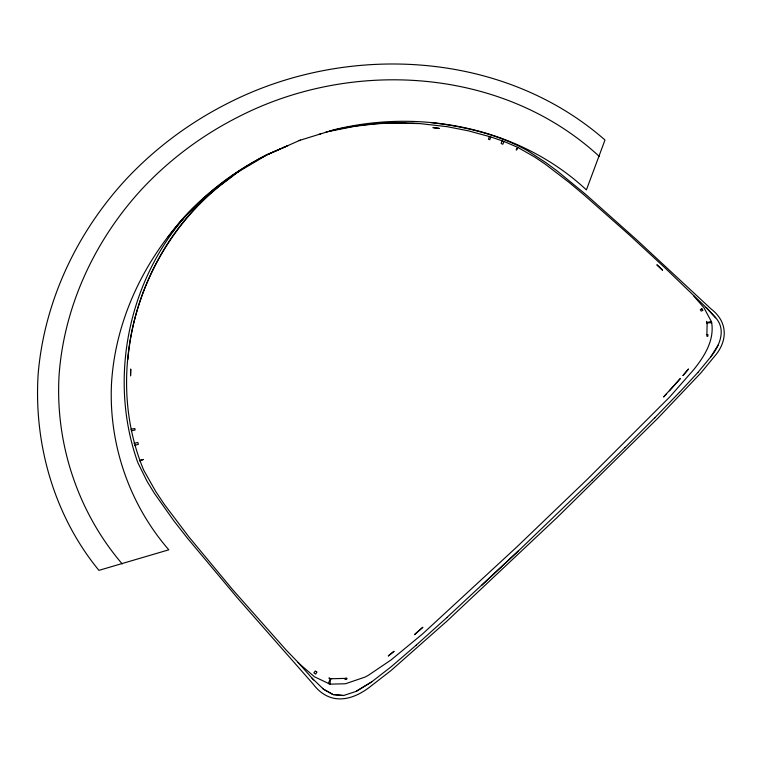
<?xml version="1.0" encoding="UTF-8"?>
<svg xmlns="http://www.w3.org/2000/svg" width="763" height="763" viewBox="0 0 763 763"><rect width="100%" height="100%" fill="white"/><g stroke="black" fill="none" stroke-linecap="round" stroke-linejoin="round"><path stroke-width="1.14" d="M707.11 334.547L708.016 334.747L707.711 336.445L706.843 336.13L707.148 322.825L711.688 322.759C714.483 340.584 704.249 356.579 693.643 369.759L669.533 397.17L587.605 479.03L516.723 547.061L422.492 634.005L390.999 659.985L368.395 675.265L365.096 677.058L345.467 683.762L329.95 684.153L314.48 676.781L299.878 664.23L286.287 650.19L232.629 589.627L188.709 536.675L164.322 504.353L155.642 491.334L143.721 470.17C103.072 372.773 137.283 251.752 219.086 186.134M311.829 677.935L323.331 689.065L333.078 694.568L343.55 695.513L333.078 694.568L323.493 689.266M127.841 359.631L128.308 354.642M128.375 354.108C135.242 289.139 168.642 227.527 219.296 186.258L238.151 171.923M329.95 684.153L330.579 678.765L328.891 678.011L330.226 678.669L328.395 683.734M489.321 136.463L488.482 139.286L489.827 139.715L490.704 136.911L468.148 130.778L447.013 126.658L419.803 123.577L390.103 123.043L375.949 123.816L355.358 126.181L327.861 131.656L299.811 140.325L267.002 154.851L235.939 173.23C210.712 191.637 186.449 211.885 168.022 237.331L181.069 220.545A312.763 294.222 22.1 0 1 266.888 154.689L286.602 146.172M697.764 372.611L710.849 356.75C719.509 346.021 726.443 329.854 715.847 317.952L706.09 307.527M502.159 140.754L501.177 143.568L502.874 144.236L504.019 141.46L490.704 136.911M343.55 695.513L356.006 691.44L371.819 681.807M518.039 147.526C515.969 148.06 515.311 153.153 518.039 147.526L534.758 157.083L545.278 164.179L569.198 182.5L584.353 195.194L629.733 235.309L664.764 267.651L707.597 308.91L715.675 317.799M710.696 356.941L718.412 344.733M356.006 691.44L371.314 682.151L390.999 666.9L416.245 645.145M405.763 122.996L412.936 123.177M183.521 218.428C127.383 284.485 108.661 380.747 137.807 462.569L147.011 481.224L154.269 493.156L173.773 520.728L187.25 537.944L237.207 597.667L313.049 683.963C329.435 705.689 351.877 701.359 371.171 685.927L391.076 670.486L447.204 620.882L557.228 517.39L657.878 418.2L700.873 372.935L714.063 356.903C727.969 341.404 728.179 322.129 711.173 309.044L637.057 240.145L585.898 194.555L557.515 171.255L546.098 162.757L527.567 150.683C498.058 134.24 464.419 126.563 431.114 122.557M669.456 390.837L680.367 378.486L663.572 396.97L666.452 394.032M679.385 392.449L697.916 372.42M654.788 417.8L679.442 392.325M625.116 447.557L654.854 417.666M591.573 480.566L625.212 447.404M591.954 480.194L518.153 551.163L446.822 617.563M481.529 585.526L518.563 550.772M416.102 645.212L446.975 617.486M235.309 173.706L236.272 173.029M239.754 170.969L238.504 171.713M268.7 154.136L269.415 153.783M280.784 148.747L266.964 154.794A321.194 302.348 23.2 0 0 181.184 220.621C141.47 265.81 115.127 323.026 111.512 383.465C108.527 443.723 129.185 504.267 168.814 549.808L98.932 570.362C54.106 515.778 33.543 443.78 38.188 373.67C44.359 301.137 76.91 232.486 126.143 179.257A392.354 369.912 23 0 1 229.615 102.376C348.004 42.614 503.294 50.778 604.983 140.011L586.404 189.892C519.746 127.774 421.119 108.108 333.812 129.815L328.29 131.551M282.72 147.888L287.87 145.619M299.153 140.621L300.517 140.115M139.677 461.005L143.454 459.431L139.448 460.442M318.753 134.469L320.813 133.868M711.688 322.759L711.307 321.452L707.063 322.52L706.481 321.395L707.12 323.655M325.706 132.323L327.48 131.77M330.045 130.978C354.709 124.979 380.174 122.347 405.544 122.91M134.04 443.341L137.855 442.454L138.389 444.324L134.584 445.401M345.219 678.345C347.651 677 347.651 680.157 345.048 679.452L344.914 678.393L330.579 678.765L331.609 678.708M131.341 430.752L135.118 429.989L134.822 428.52L131.036 429.226M412.897 123.234L418.582 123.52M504.019 141.46L517.533 147.269M298.037 662.389L313.631 679.967M599.232 156.367C503.275 67.764 352.954 58.246 239.057 116.529A371.056 349.616 22.7 0 0 141.165 189.892C95.013 240.288 64.578 305.143 59.19 373.555C54.688 442.197 77.397 511.601 122.185 563.895M221.613 184.198L232.801 175.633M693.596 295.815L703.944 307.708L711.307 321.452M322.682 688.245L323.455 689.218M130.74 369.206L130.559 375.73L130.74 369.206M316.826 672.05L315.71 674.111L313.889 672.871L315.253 670.982L316.826 672.05M688.388 369.149L683.019 375.463L688.388 369.149M439.202 128.375L432.926 127.602L439.164 128.413M422.759 627.339L414.509 634.616L422.759 627.339M662.551 270.092L656.857 264.78L662.494 270.14M393.975 651.354L388.377 655.903L393.975 651.354M701.865 308.757L700.291 309.683L701.216 311.056L702.942 310.341L701.865 308.757"/></g></svg>
